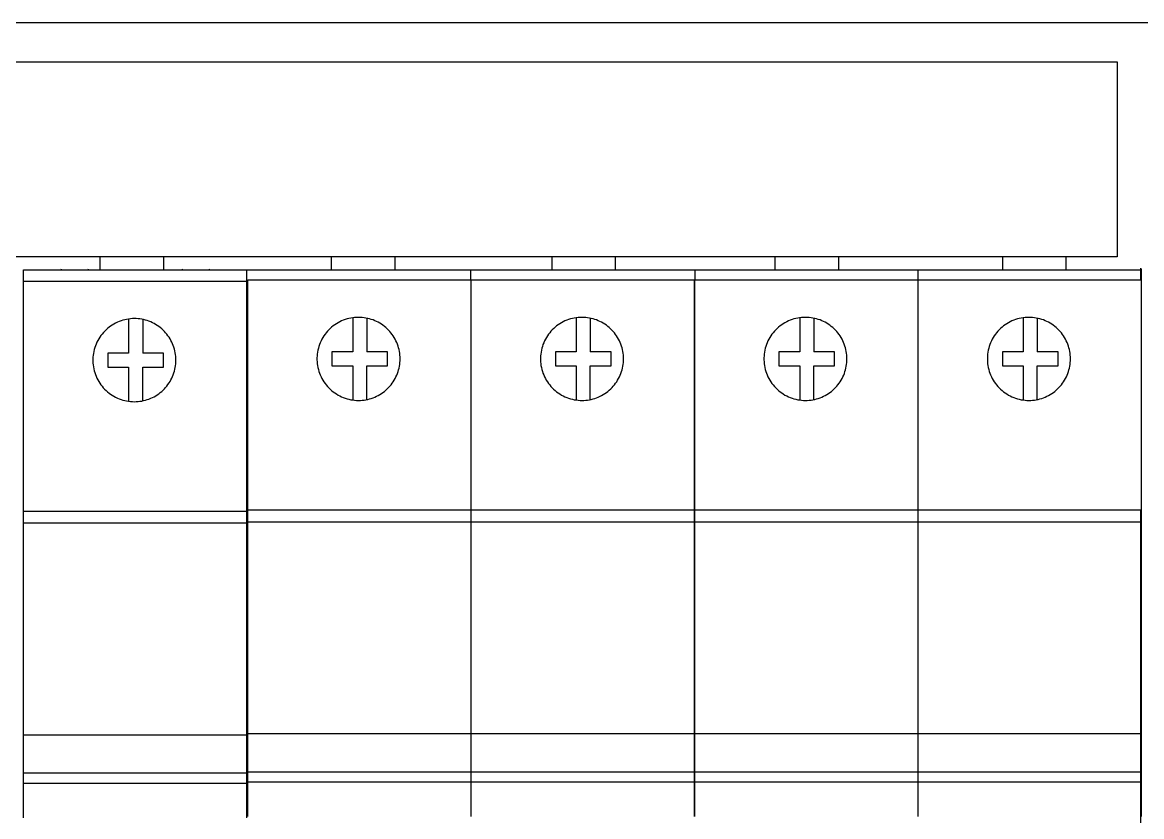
# Model space of a CAD drawing. Header units: millimetres. Extents: x 3609 to 5941, y 2453 to 3731.
# Drawn here: x 4287.5 to 4371.5, y 2604.4 to 2664 of the extents above; entities that cross this region are included whole.
import ezdxf

# ---------------------------------------------------------------- set-up
doc = ezdxf.new("R2010")
doc.units = ezdxf.units.MM

msp = doc.modelspace()

# ---------------------------------------------------------------- linework, layer by layer
for p, q in [((4171.024, 2663.971), (4431.524, 2663.971)), ((4293.361, 2646.374), (4293.361, 2645.4)), ((4298.126, 2646.362), (4298.126, 2645.4)), ((4310.715, 2646.347), (4310.715, 2645.373)), ((4315.481, 2646.336), (4315.481, 2645.373)), ((4327.251, 2646.35), (4327.251, 2645.376)), ((4332.017, 2646.339), (4332.017, 2645.376)), ((4344.001, 2646.374), (4344.001, 2645.4)), ((4348.767, 2646.363), (4348.767, 2645.4)), ((4361.061, 2646.374), (4361.061, 2645.4)), ((4365.826, 2646.363), (4365.826, 2645.4)), ((4287.63, 2644.57), (4287.63, 2645.4)), ((4287.63, 2645.4), (4304.389, 2645.4)), ((4290.452, 2645.456), (4290.422, 2645.4)), ((4292.462, 2645.4), (4292.477, 2645.444)), ((4292.477, 2645.444), (4292.494, 2645.487)), ((4299.525, 2645.487), (4299.542, 2645.444)), ((4299.542, 2645.444), (4299.557, 2645.4)), ((4301.597, 2645.4), (4301.567, 2645.456)), ((4304.38, 2645.403), (4371.472, 2645.403)), ((4304.389, 2644.57), (4304.389, 2645.4)), ((4321.195, 2644.685), (4321.195, 2645.405)), ((4338.01, 2644.63), (4338.01, 2645.404)), ((4354.754, 2644.656), (4354.754, 2645.404)), ((4371.453, 2644.697), (4371.453, 2645.527)), ((4371.501, 2644.665), (4371.501, 2645.495)), ((4287.63, 2627.299), (4287.63, 2644.57)), ((4287.63, 2644.57), (4304.389, 2644.57)), ((4304.389, 2627.299), (4304.389, 2644.57)), ((4304.445, 2627.394), (4304.445, 2644.665)), ((4304.445, 2644.665), (4321.205, 2644.665)), ((4321.205, 2627.394), (4321.205, 2644.665)), ((4321.211, 2627.394), (4321.211, 2644.665)), ((4321.211, 2644.665), (4337.97, 2644.665)), ((4337.97, 2627.394), (4337.97, 2644.665)), ((4337.976, 2627.394), (4337.976, 2644.665)), ((4337.976, 2644.665), (4354.736, 2644.665)), ((4354.736, 2627.394), (4354.736, 2644.665)), ((4354.741, 2627.394), (4354.741, 2644.665)), ((4354.741, 2644.665), (4371.501, 2644.665)), ((4371.501, 2627.394), (4371.501, 2644.665)), ((4295.219, 2641.664), (4295.078, 2641.627)), ((4295.361, 2641.695), (4295.219, 2641.664)), ((4295.504, 2641.719), (4295.361, 2641.695)), ((4295.648, 2641.736), (4295.504, 2641.719)), ((4295.51, 2641.719), (4295.51, 2639.17)), ((4295.794, 2641.746), (4295.648, 2641.736)), ((4295.941, 2641.749), (4295.794, 2641.746)), ((4296.081, 2641.746), (4295.941, 2641.749)), ((4296.221, 2641.737), (4296.081, 2641.746)), ((4296.359, 2641.721), (4296.221, 2641.737)), ((4296.496, 2641.699), (4296.359, 2641.721)), ((4296.632, 2641.671), (4296.496, 2641.699)), ((4296.563, 2641.686), (4296.563, 2639.17)), ((4296.768, 2641.637), (4296.632, 2641.671)), ((4296.902, 2641.597), (4296.768, 2641.637)), ((4311.754, 2641.679), (4311.616, 2641.628)), ((4311.893, 2641.722), (4311.754, 2641.679)), ((4312.034, 2641.76), (4311.893, 2641.722)), ((4312.177, 2641.79), (4312.034, 2641.76)), ((4312.32, 2641.814), (4312.177, 2641.79)), ((4312.464, 2641.831), (4312.32, 2641.814)), ((4312.326, 2641.814), (4312.326, 2639.265)), ((4312.61, 2641.841), (4312.464, 2641.831)), ((4312.756, 2641.844), (4312.61, 2641.841)), ((4312.897, 2641.841), (4312.756, 2641.844)), ((4313.036, 2641.832), (4312.897, 2641.841)), ((4313.175, 2641.816), (4313.036, 2641.832)), ((4313.312, 2641.794), (4313.175, 2641.816)), ((4313.448, 2641.767), (4313.312, 2641.794)), ((4313.379, 2641.781), (4313.379, 2639.265)), ((4313.584, 2641.732), (4313.448, 2641.767)), ((4313.718, 2641.692), (4313.584, 2641.732)), ((4313.85, 2641.646), (4313.718, 2641.692)), ((4313.98, 2641.594), (4313.85, 2641.646)), ((4328.519, 2641.679), (4328.382, 2641.628)), ((4328.659, 2641.722), (4328.519, 2641.679)), ((4328.8, 2641.76), (4328.659, 2641.722)), ((4328.942, 2641.79), (4328.8, 2641.76)), ((4329.085, 2641.814), (4328.942, 2641.79)), ((4329.229, 2641.831), (4329.085, 2641.814)), ((4329.091, 2641.814), (4329.091, 2639.265)), ((4329.375, 2641.841), (4329.229, 2641.831)), ((4329.522, 2641.844), (4329.375, 2641.841)), ((4329.662, 2641.841), (4329.522, 2641.844)), ((4329.802, 2641.832), (4329.662, 2641.841)), ((4329.94, 2641.816), (4329.802, 2641.832)), ((4330.077, 2641.794), (4329.94, 2641.816)), ((4330.213, 2641.767), (4330.077, 2641.794)), ((4330.144, 2641.781), (4330.144, 2639.265)), ((4330.349, 2641.732), (4330.213, 2641.767)), ((4330.483, 2641.692), (4330.349, 2641.732)), ((4330.615, 2641.646), (4330.483, 2641.692)), ((4330.745, 2641.594), (4330.615, 2641.646)), ((4345.284, 2641.679), (4345.147, 2641.628)), ((4345.424, 2641.722), (4345.284, 2641.679)), ((4345.565, 2641.76), (4345.424, 2641.722)), ((4345.707, 2641.79), (4345.565, 2641.76)), ((4345.85, 2641.814), (4345.707, 2641.79)), ((4345.995, 2641.831), (4345.85, 2641.814)), ((4345.856, 2641.814), (4345.856, 2639.265)), ((4346.14, 2641.841), (4345.995, 2641.831)), ((4346.287, 2641.844), (4346.14, 2641.841)), ((4346.428, 2641.841), (4346.287, 2641.844)), ((4346.567, 2641.832), (4346.428, 2641.841)), ((4346.705, 2641.816), (4346.567, 2641.832)), ((4346.842, 2641.794), (4346.705, 2641.816)), ((4346.979, 2641.767), (4346.842, 2641.794)), ((4346.91, 2641.781), (4346.91, 2639.265)), ((4347.114, 2641.732), (4346.979, 2641.767)), ((4347.248, 2641.692), (4347.114, 2641.732)), ((4347.38, 2641.646), (4347.248, 2641.692)), ((4347.51, 2641.594), (4347.38, 2641.646)), ((4362.05, 2641.679), (4361.912, 2641.628)), ((4362.189, 2641.722), (4362.05, 2641.679)), ((4362.33, 2641.76), (4362.189, 2641.722)), ((4362.472, 2641.79), (4362.33, 2641.76)), ((4362.616, 2641.814), (4362.472, 2641.79)), ((4362.76, 2641.831), (4362.616, 2641.814)), ((4362.621, 2641.814), (4362.621, 2639.265)), ((4362.905, 2641.841), (4362.76, 2641.831)), ((4363.052, 2641.844), (4362.905, 2641.841)), ((4363.193, 2641.841), (4363.052, 2641.844)), ((4363.332, 2641.832), (4363.193, 2641.841)), ((4363.47, 2641.816), (4363.332, 2641.832)), ((4363.608, 2641.794), (4363.47, 2641.816)), ((4363.744, 2641.767), (4363.608, 2641.794)), ((4363.675, 2641.781), (4363.675, 2639.265)), ((4363.879, 2641.732), (4363.744, 2641.767)), ((4364.013, 2641.692), (4363.879, 2641.732)), ((4364.146, 2641.646), (4364.013, 2641.692)), ((4364.275, 2641.594), (4364.146, 2641.646)), ((4293.713, 2640.812), (4293.613, 2640.705)), ((4293.817, 2640.914), (4293.713, 2640.812)), ((4293.926, 2641.011), (4293.817, 2640.914)), ((4294.039, 2641.102), (4293.926, 2641.011)), ((4294.157, 2641.189), (4294.039, 2641.102)), ((4294.279, 2641.269), (4294.157, 2641.189)), ((4294.404, 2641.344), (4294.279, 2641.269)), ((4294.533, 2641.414), (4294.404, 2641.344)), ((4294.666, 2641.477), (4294.533, 2641.414)), ((4294.801, 2641.533), (4294.666, 2641.477)), ((4294.938, 2641.584), (4294.801, 2641.533)), ((4295.078, 2641.627), (4294.938, 2641.584)), ((4297.034, 2641.551), (4296.902, 2641.597)), ((4297.164, 2641.499), (4297.034, 2641.551)), ((4297.291, 2641.442), (4297.164, 2641.499)), ((4297.416, 2641.378), (4297.291, 2641.442)), ((4297.537, 2641.309), (4297.416, 2641.378)), ((4297.656, 2641.235), (4297.537, 2641.309)), ((4297.77, 2641.156), (4297.656, 2641.235)), ((4297.882, 2641.071), (4297.77, 2641.156)), ((4297.989, 2640.982), (4297.882, 2641.071)), ((4298.092, 2640.888), (4297.989, 2640.982)), ((4298.191, 2640.789), (4298.092, 2640.888)), ((4310.429, 2640.8), (4310.334, 2640.689)), ((4310.528, 2640.907), (4310.429, 2640.8)), ((4310.633, 2641.009), (4310.528, 2640.907)), ((4310.742, 2641.106), (4310.633, 2641.009)), ((4310.855, 2641.197), (4310.742, 2641.106)), ((4310.973, 2641.284), (4310.855, 2641.197)), ((4311.095, 2641.364), (4310.973, 2641.284)), ((4311.22, 2641.439), (4311.095, 2641.364)), ((4311.349, 2641.509), (4311.22, 2641.439)), ((4311.481, 2641.572), (4311.349, 2641.509)), ((4311.616, 2641.628), (4311.481, 2641.572)), ((4314.107, 2641.537), (4313.98, 2641.594)), ((4314.231, 2641.473), (4314.107, 2641.537)), ((4314.353, 2641.404), (4314.231, 2641.473)), ((4314.471, 2641.33), (4314.353, 2641.404)), ((4314.586, 2641.251), (4314.471, 2641.33)), ((4314.697, 2641.166), (4314.586, 2641.251)), ((4314.805, 2641.077), (4314.697, 2641.166)), ((4314.908, 2640.983), (4314.805, 2641.077)), ((4315.007, 2640.884), (4314.908, 2640.983)), ((4315.102, 2640.781), (4315.007, 2640.884)), ((4327.194, 2640.8), (4327.099, 2640.689)), ((4327.294, 2640.907), (4327.194, 2640.8)), ((4327.398, 2641.009), (4327.294, 2640.907)), ((4327.507, 2641.106), (4327.398, 2641.009)), ((4327.62, 2641.197), (4327.507, 2641.106)), ((4327.738, 2641.284), (4327.62, 2641.197)), ((4327.86, 2641.364), (4327.738, 2641.284)), ((4327.985, 2641.439), (4327.86, 2641.364)), ((4328.114, 2641.509), (4327.985, 2641.439)), ((4328.246, 2641.572), (4328.114, 2641.509)), ((4328.382, 2641.628), (4328.246, 2641.572)), ((4330.872, 2641.537), (4330.745, 2641.594)), ((4330.997, 2641.473), (4330.872, 2641.537)), ((4331.118, 2641.404), (4330.997, 2641.473)), ((4331.237, 2641.33), (4331.118, 2641.404)), ((4331.351, 2641.251), (4331.237, 2641.33)), ((4331.463, 2641.166), (4331.351, 2641.251)), ((4331.57, 2641.077), (4331.463, 2641.166)), ((4331.673, 2640.983), (4331.57, 2641.077)), ((4331.772, 2640.884), (4331.673, 2640.983)), ((4331.867, 2640.781), (4331.772, 2640.884)), ((4343.959, 2640.8), (4343.865, 2640.689)), ((4344.059, 2640.907), (4343.959, 2640.8)), ((4344.163, 2641.009), (4344.059, 2640.907)), ((4344.272, 2641.106), (4344.163, 2641.009)), ((4344.386, 2641.197), (4344.272, 2641.106)), ((4344.503, 2641.284), (4344.386, 2641.197)), ((4344.625, 2641.364), (4344.503, 2641.284)), ((4344.751, 2641.439), (4344.625, 2641.364)), ((4344.88, 2641.509), (4344.751, 2641.439)), ((4345.012, 2641.572), (4344.88, 2641.509)), ((4345.147, 2641.628), (4345.012, 2641.572)), ((4347.638, 2641.537), (4347.51, 2641.594)), ((4347.762, 2641.473), (4347.638, 2641.537)), ((4347.884, 2641.404), (4347.762, 2641.473)), ((4348.002, 2641.33), (4347.884, 2641.404)), ((4348.117, 2641.251), (4348.002, 2641.33)), ((4348.228, 2641.166), (4348.117, 2641.251)), ((4348.335, 2641.077), (4348.228, 2641.166)), ((4348.439, 2640.983), (4348.335, 2641.077)), ((4348.538, 2640.884), (4348.439, 2640.983)), ((4348.632, 2640.781), (4348.538, 2640.884)), ((4360.725, 2640.8), (4360.63, 2640.689)), ((4360.824, 2640.907), (4360.725, 2640.8)), ((4360.929, 2641.009), (4360.824, 2640.907)), ((4361.038, 2641.106), (4360.929, 2641.009)), ((4361.151, 2641.197), (4361.038, 2641.106)), ((4361.269, 2641.284), (4361.151, 2641.197)), ((4361.39, 2641.364), (4361.269, 2641.284)), ((4361.516, 2641.439), (4361.39, 2641.364)), ((4361.645, 2641.509), (4361.516, 2641.439)), ((4361.777, 2641.572), (4361.645, 2641.509)), ((4361.912, 2641.628), (4361.777, 2641.572)), ((4364.403, 2641.537), (4364.275, 2641.594)), ((4364.527, 2641.473), (4364.403, 2641.537)), ((4364.649, 2641.404), (4364.527, 2641.473)), ((4364.767, 2641.33), (4364.649, 2641.404)), ((4364.882, 2641.251), (4364.767, 2641.33)), ((4364.993, 2641.166), (4364.882, 2641.251)), ((4365.101, 2641.077), (4364.993, 2641.166)), ((4365.204, 2640.983), (4365.101, 2641.077)), ((4365.303, 2640.884), (4365.204, 2640.983)), ((4365.397, 2640.781), (4365.303, 2640.884)), ((4293.129, 2639.978), (4293.069, 2639.845)), ((4293.195, 2640.108), (4293.129, 2639.978)), ((4293.267, 2640.234), (4293.195, 2640.108)), ((4293.345, 2640.358), (4293.267, 2640.234)), ((4293.429, 2640.478), (4293.345, 2640.358)), ((4293.518, 2640.594), (4293.429, 2640.478)), ((4293.613, 2640.705), (4293.518, 2640.594)), ((4298.286, 2640.686), (4298.191, 2640.789)), ((4298.376, 2640.579), (4298.286, 2640.686)), ((4298.46, 2640.467), (4298.376, 2640.579)), ((4298.54, 2640.352), (4298.46, 2640.467)), ((4298.615, 2640.234), (4298.54, 2640.352)), ((4298.684, 2640.113), (4298.615, 2640.234)), ((4298.748, 2639.988), (4298.684, 2640.113)), ((4298.806, 2639.86), (4298.748, 2639.988)), ((4309.945, 2640.073), (4309.885, 2639.94)), ((4310.011, 2640.203), (4309.945, 2640.073)), ((4310.083, 2640.329), (4310.011, 2640.203)), ((4310.161, 2640.453), (4310.083, 2640.329)), ((4310.245, 2640.573), (4310.161, 2640.453)), ((4310.334, 2640.689), (4310.245, 2640.573)), ((4315.191, 2640.674), (4315.102, 2640.781)), ((4315.276, 2640.562), (4315.191, 2640.674)), ((4315.356, 2640.447), (4315.276, 2640.562)), ((4315.43, 2640.329), (4315.356, 2640.447)), ((4315.5, 2640.208), (4315.43, 2640.329)), ((4315.563, 2640.083), (4315.5, 2640.208)), ((4315.621, 2639.955), (4315.563, 2640.083)), ((4315.674, 2639.825), (4315.621, 2639.955)), ((4326.71, 2640.073), (4326.65, 2639.94)), ((4326.776, 2640.203), (4326.71, 2640.073)), ((4326.848, 2640.329), (4326.776, 2640.203)), ((4326.926, 2640.453), (4326.848, 2640.329)), ((4327.01, 2640.573), (4326.926, 2640.453)), ((4327.099, 2640.689), (4327.01, 2640.573)), ((4331.957, 2640.674), (4331.867, 2640.781)), ((4332.041, 2640.562), (4331.957, 2640.674)), ((4332.121, 2640.447), (4332.041, 2640.562)), ((4332.196, 2640.329), (4332.121, 2640.447)), ((4332.265, 2640.208), (4332.196, 2640.329)), ((4332.329, 2640.083), (4332.265, 2640.208)), ((4332.387, 2639.955), (4332.329, 2640.083)), ((4332.439, 2639.825), (4332.387, 2639.955)), ((4343.475, 2640.073), (4343.416, 2639.94)), ((4343.541, 2640.203), (4343.475, 2640.073)), ((4343.613, 2640.329), (4343.541, 2640.203)), ((4343.691, 2640.453), (4343.613, 2640.329)), ((4343.775, 2640.573), (4343.691, 2640.453)), ((4343.865, 2640.689), (4343.775, 2640.573)), ((4348.722, 2640.674), (4348.632, 2640.781)), ((4348.807, 2640.562), (4348.722, 2640.674)), ((4348.886, 2640.447), (4348.807, 2640.562)), ((4348.961, 2640.329), (4348.886, 2640.447)), ((4349.03, 2640.208), (4348.961, 2640.329)), ((4349.094, 2640.083), (4349.03, 2640.208)), ((4349.152, 2639.955), (4349.094, 2640.083)), ((4349.204, 2639.825), (4349.152, 2639.955)), ((4360.241, 2640.073), (4360.181, 2639.94)), ((4360.307, 2640.203), (4360.241, 2640.073)), ((4360.379, 2640.329), (4360.307, 2640.203)), ((4360.457, 2640.453), (4360.379, 2640.329)), ((4360.541, 2640.573), (4360.457, 2640.453)), ((4360.63, 2640.689), (4360.541, 2640.573)), ((4365.487, 2640.674), (4365.397, 2640.781)), ((4365.572, 2640.562), (4365.487, 2640.674)), ((4365.652, 2640.447), (4365.572, 2640.562)), ((4365.726, 2640.329), (4365.652, 2640.447)), ((4365.795, 2640.208), (4365.726, 2640.329)), ((4365.859, 2640.083), (4365.795, 2640.208)), ((4365.917, 2639.955), (4365.859, 2640.083)), ((4365.969, 2639.825), (4365.917, 2639.955)), ((4292.867, 2639.144), (4292.846, 2638.999)), ((4292.894, 2639.288), (4292.867, 2639.144)), ((4292.928, 2639.431), (4292.894, 2639.288)), ((4292.969, 2639.571), (4292.928, 2639.431)), ((4293.016, 2639.709), (4292.969, 2639.571)), ((4293.069, 2639.845), (4293.016, 2639.709)), ((4293.947, 2639.17), (4293.947, 2638.117)), ((4295.51, 2639.17), (4293.947, 2639.17)), ((4298.126, 2639.17), (4296.563, 2639.17)), ((4298.126, 2638.117), (4298.126, 2639.17)), ((4298.858, 2639.73), (4298.806, 2639.86)), ((4298.904, 2639.598), (4298.858, 2639.73)), ((4298.944, 2639.464), (4298.904, 2639.598)), ((4298.979, 2639.328), (4298.944, 2639.464)), ((4299.007, 2639.192), (4298.979, 2639.328)), ((4299.029, 2639.054), (4299.007, 2639.192)), ((4309.682, 2639.239), (4309.662, 2639.094)), ((4309.71, 2639.383), (4309.682, 2639.239)), ((4309.744, 2639.526), (4309.71, 2639.383)), ((4309.784, 2639.666), (4309.744, 2639.526)), ((4309.832, 2639.804), (4309.784, 2639.666)), ((4309.885, 2639.94), (4309.832, 2639.804)), ((4310.762, 2639.265), (4310.762, 2638.212)), ((4312.326, 2639.265), (4310.762, 2639.265)), ((4314.942, 2639.265), (4313.379, 2639.265)), ((4314.942, 2638.212), (4314.942, 2639.265)), ((4315.72, 2639.693), (4315.674, 2639.825)), ((4315.76, 2639.559), (4315.72, 2639.693)), ((4315.794, 2639.423), (4315.76, 2639.559)), ((4315.823, 2639.287), (4315.794, 2639.423)), ((4315.845, 2639.149), (4315.823, 2639.287)), ((4315.86, 2639.011), (4315.845, 2639.149)), ((4326.448, 2639.239), (4326.427, 2639.094)), ((4326.475, 2639.383), (4326.448, 2639.239)), ((4326.509, 2639.526), (4326.475, 2639.383)), ((4326.55, 2639.666), (4326.509, 2639.526)), ((4326.597, 2639.804), (4326.55, 2639.666)), ((4326.65, 2639.94), (4326.597, 2639.804)), ((4327.528, 2639.265), (4327.528, 2638.212)), ((4329.091, 2639.265), (4327.528, 2639.265)), ((4331.707, 2639.265), (4330.144, 2639.265)), ((4331.707, 2638.212), (4331.707, 2639.265)), ((4332.485, 2639.693), (4332.439, 2639.825)), ((4332.525, 2639.559), (4332.485, 2639.693)), ((4332.56, 2639.423), (4332.525, 2639.559)), ((4332.588, 2639.287), (4332.56, 2639.423)), ((4332.61, 2639.149), (4332.588, 2639.287)), ((4332.625, 2639.011), (4332.61, 2639.149)), ((4343.213, 2639.239), (4343.192, 2639.094)), ((4343.24, 2639.383), (4343.213, 2639.239)), ((4343.274, 2639.526), (4343.24, 2639.383)), ((4343.315, 2639.666), (4343.274, 2639.526)), ((4343.362, 2639.804), (4343.315, 2639.666)), ((4343.416, 2639.94), (4343.362, 2639.804)), ((4344.293, 2639.265), (4344.293, 2638.212)), ((4345.856, 2639.265), (4344.293, 2639.265)), ((4348.473, 2639.265), (4346.91, 2639.265)), ((4348.473, 2638.212), (4348.473, 2639.265)), ((4349.25, 2639.693), (4349.204, 2639.825)), ((4349.291, 2639.559), (4349.25, 2639.693)), ((4349.325, 2639.423), (4349.291, 2639.559)), ((4349.353, 2639.287), (4349.325, 2639.423)), ((4349.375, 2639.149), (4349.353, 2639.287)), ((4349.391, 2639.011), (4349.375, 2639.149)), ((4359.978, 2639.239), (4359.957, 2639.094)), ((4360.006, 2639.383), (4359.978, 2639.239)), ((4360.04, 2639.526), (4360.006, 2639.383)), ((4360.08, 2639.666), (4360.04, 2639.526)), ((4360.127, 2639.804), (4360.08, 2639.666)), ((4360.181, 2639.94), (4360.127, 2639.804)), ((4361.058, 2639.265), (4361.058, 2638.212)), ((4362.621, 2639.265), (4361.058, 2639.265)), ((4365.238, 2639.265), (4363.675, 2639.265)), ((4365.238, 2638.212), (4365.238, 2639.265)), ((4366.016, 2639.693), (4365.969, 2639.825)), ((4366.056, 2639.559), (4366.016, 2639.693)), ((4366.09, 2639.423), (4366.056, 2639.559)), ((4366.118, 2639.287), (4366.09, 2639.423)), ((4366.14, 2639.149), (4366.118, 2639.287)), ((4366.156, 2639.011), (4366.14, 2639.149)), ((4292.832, 2638.854), (4292.825, 2638.708)), ((4292.825, 2638.708), (4292.825, 2638.563)), ((4292.825, 2638.563), (4292.832, 2638.417)), ((4292.846, 2638.999), (4292.832, 2638.854)), ((4292.832, 2638.417), (4292.846, 2638.272)), ((4299.045, 2638.916), (4299.029, 2639.054)), ((4299.029, 2638.219), (4299.045, 2638.357)), ((4299.054, 2638.777), (4299.045, 2638.916)), ((4299.045, 2638.357), (4299.054, 2638.496)), ((4299.057, 2638.636), (4299.054, 2638.777)), ((4299.054, 2638.496), (4299.057, 2638.636)), ((4309.648, 2638.949), (4309.641, 2638.803)), ((4309.641, 2638.803), (4309.641, 2638.658)), ((4309.641, 2638.658), (4309.648, 2638.512)), ((4309.662, 2639.094), (4309.648, 2638.949)), ((4309.648, 2638.512), (4309.661, 2638.367)), ((4309.661, 2638.367), (4309.682, 2638.222)), ((4315.823, 2638.176), (4315.845, 2638.314)), ((4315.845, 2638.314), (4315.861, 2638.452)), ((4315.87, 2638.872), (4315.86, 2639.011)), ((4315.861, 2638.452), (4315.87, 2638.591)), ((4315.873, 2638.731), (4315.87, 2638.872)), ((4315.87, 2638.591), (4315.873, 2638.731)), ((4326.413, 2638.949), (4326.406, 2638.803)), ((4326.406, 2638.803), (4326.406, 2638.658)), ((4326.406, 2638.658), (4326.413, 2638.512)), ((4326.427, 2639.094), (4326.413, 2638.949)), ((4326.413, 2638.512), (4326.427, 2638.367)), ((4326.427, 2638.367), (4326.447, 2638.222)), ((4332.589, 2638.176), (4332.61, 2638.314)), ((4332.61, 2638.314), (4332.626, 2638.452)), ((4332.635, 2638.872), (4332.625, 2639.011)), ((4332.626, 2638.452), (4332.635, 2638.591)), ((4332.638, 2638.731), (4332.635, 2638.872)), ((4332.635, 2638.591), (4332.638, 2638.731)), ((4343.178, 2638.949), (4343.171, 2638.803)), ((4343.171, 2638.803), (4343.171, 2638.658)), ((4343.171, 2638.658), (4343.178, 2638.512)), ((4343.192, 2639.094), (4343.178, 2638.949)), ((4343.178, 2638.512), (4343.192, 2638.367)), ((4343.192, 2638.367), (4343.213, 2638.222)), ((4349.354, 2638.176), (4349.376, 2638.314)), ((4349.376, 2638.314), (4349.391, 2638.452)), ((4349.4, 2638.872), (4349.391, 2639.011)), ((4349.391, 2638.452), (4349.4, 2638.591)), ((4349.403, 2638.731), (4349.4, 2638.872)), ((4349.4, 2638.591), (4349.403, 2638.731)), ((4359.944, 2638.949), (4359.937, 2638.803)), ((4359.937, 2638.803), (4359.937, 2638.658)), ((4359.937, 2638.658), (4359.943, 2638.512)), ((4359.943, 2638.512), (4359.957, 2638.367)), ((4359.957, 2639.094), (4359.944, 2638.949)), ((4359.957, 2638.367), (4359.978, 2638.222)), ((4366.119, 2638.176), (4366.141, 2638.314)), ((4366.141, 2638.314), (4366.156, 2638.452)), ((4366.166, 2638.872), (4366.156, 2639.011)), ((4366.156, 2638.452), (4366.166, 2638.591)), ((4366.169, 2638.731), (4366.166, 2638.872)), ((4366.166, 2638.591), (4366.169, 2638.731)), ((4292.846, 2638.272), (4292.866, 2638.127)), ((4292.866, 2638.127), (4292.894, 2637.983)), ((4292.894, 2637.983), (4292.928, 2637.84)), ((4292.928, 2637.84), (4292.968, 2637.699)), ((4292.968, 2637.699), (4293.015, 2637.561)), ((4293.015, 2637.561), (4293.068, 2637.426)), ((4293.947, 2638.117), (4295.51, 2638.117)), ((4295.51, 2638.117), (4295.51, 2635.549)), ((4296.563, 2638.117), (4298.126, 2638.117)), ((4296.563, 2635.582), (4296.563, 2638.117)), ((4298.807, 2637.412), (4298.859, 2637.543)), ((4298.859, 2637.543), (4298.906, 2637.675)), ((4298.906, 2637.675), (4298.946, 2637.809)), ((4298.946, 2637.809), (4298.98, 2637.945)), ((4298.98, 2637.945), (4299.008, 2638.081)), ((4299.008, 2638.081), (4299.029, 2638.219)), ((4309.682, 2638.222), (4309.709, 2638.078)), ((4309.709, 2638.078), (4309.743, 2637.935)), ((4309.743, 2637.935), (4309.784, 2637.794)), ((4309.784, 2637.794), (4309.831, 2637.656)), ((4309.831, 2637.656), (4309.884, 2637.521)), ((4309.884, 2637.521), (4309.944, 2637.388)), ((4310.762, 2638.212), (4312.326, 2638.212)), ((4312.326, 2638.212), (4312.326, 2635.644)), ((4313.379, 2638.212), (4314.942, 2638.212)), ((4313.379, 2635.677), (4313.379, 2638.212)), ((4315.565, 2637.38), (4315.623, 2637.507)), ((4315.623, 2637.507), (4315.675, 2637.638)), ((4315.675, 2637.638), (4315.721, 2637.77)), ((4315.721, 2637.77), (4315.761, 2637.904)), ((4315.761, 2637.904), (4315.795, 2638.04)), ((4315.795, 2638.04), (4315.823, 2638.176)), ((4326.447, 2638.222), (4326.475, 2638.078)), ((4326.475, 2638.078), (4326.509, 2637.935)), ((4326.509, 2637.935), (4326.549, 2637.794)), ((4326.549, 2637.794), (4326.596, 2637.656)), ((4326.596, 2637.656), (4326.649, 2637.521)), ((4326.649, 2637.521), (4326.709, 2637.388)), ((4327.528, 2638.212), (4329.091, 2638.212)), ((4329.091, 2638.212), (4329.091, 2635.644)), ((4330.144, 2638.212), (4331.707, 2638.212)), ((4330.144, 2635.677), (4330.144, 2638.212)), ((4332.331, 2637.38), (4332.388, 2637.507)), ((4332.388, 2637.507), (4332.44, 2637.638)), ((4332.44, 2637.638), (4332.487, 2637.77)), ((4332.487, 2637.77), (4332.527, 2637.904)), ((4332.527, 2637.904), (4332.561, 2638.04)), ((4332.561, 2638.04), (4332.589, 2638.176)), ((4343.213, 2638.222), (4343.24, 2638.078)), ((4343.24, 2638.078), (4343.274, 2637.935)), ((4343.274, 2637.935), (4343.314, 2637.794)), ((4343.314, 2637.794), (4343.361, 2637.656)), ((4343.361, 2637.656), (4343.415, 2637.521)), ((4343.415, 2637.521), (4343.474, 2637.388)), ((4344.293, 2638.212), (4345.856, 2638.212)), ((4345.856, 2638.212), (4345.856, 2635.644)), ((4346.91, 2638.212), (4348.473, 2638.212)), ((4346.91, 2635.677), (4346.91, 2638.212)), ((4349.096, 2637.38), (4349.154, 2637.507)), ((4349.154, 2637.507), (4349.206, 2637.638)), ((4349.206, 2637.638), (4349.252, 2637.77)), ((4349.252, 2637.77), (4349.292, 2637.904)), ((4349.292, 2637.904), (4349.326, 2638.04)), ((4349.326, 2638.04), (4349.354, 2638.176)), ((4359.978, 2638.222), (4360.005, 2638.078)), ((4360.005, 2638.078), (4360.039, 2637.935)), ((4360.039, 2637.935), (4360.08, 2637.794)), ((4360.08, 2637.794), (4360.127, 2637.656)), ((4360.127, 2637.656), (4360.18, 2637.521)), ((4360.18, 2637.521), (4360.24, 2637.388)), ((4361.058, 2638.212), (4362.621, 2638.212)), ((4362.621, 2638.212), (4362.621, 2635.644)), ((4363.675, 2638.212), (4365.238, 2638.212)), ((4363.675, 2635.677), (4363.675, 2638.212)), ((4365.861, 2637.38), (4365.919, 2637.507)), ((4365.919, 2637.507), (4365.971, 2637.638)), ((4365.971, 2637.638), (4366.017, 2637.77)), ((4366.017, 2637.77), (4366.057, 2637.904)), ((4366.057, 2637.904), (4366.091, 2638.04)), ((4366.091, 2638.04), (4366.119, 2638.176)), ((4293.068, 2637.426), (4293.128, 2637.293)), ((4293.128, 2637.293), (4293.194, 2637.163)), ((4293.194, 2637.163), (4293.266, 2637.036)), ((4293.266, 2637.036), (4293.344, 2636.912)), ((4293.344, 2636.912), (4293.428, 2636.792)), ((4293.428, 2636.792), (4293.517, 2636.676)), ((4293.517, 2636.676), (4293.612, 2636.564)), ((4298.288, 2636.586), (4298.378, 2636.693)), ((4298.378, 2636.693), (4298.463, 2636.805)), ((4298.463, 2636.805), (4298.543, 2636.92)), ((4298.543, 2636.92), (4298.617, 2637.038)), ((4298.617, 2637.038), (4298.686, 2637.16)), ((4298.686, 2637.16), (4298.75, 2637.285)), ((4298.75, 2637.285), (4298.807, 2637.412)), ((4309.944, 2637.388), (4310.01, 2637.258)), ((4310.01, 2637.258), (4310.082, 2637.131)), ((4310.082, 2637.131), (4310.16, 2637.007)), ((4310.16, 2637.007), (4310.244, 2636.887)), ((4310.244, 2636.887), (4310.333, 2636.771)), ((4310.333, 2636.771), (4310.428, 2636.659)), ((4310.428, 2636.659), (4310.527, 2636.552)), ((4315.01, 2636.577), (4315.104, 2636.681)), ((4315.104, 2636.681), (4315.194, 2636.788)), ((4315.194, 2636.788), (4315.279, 2636.9)), ((4315.279, 2636.9), (4315.358, 2637.015)), ((4315.358, 2637.015), (4315.433, 2637.133)), ((4315.433, 2637.133), (4315.502, 2637.255)), ((4315.502, 2637.255), (4315.565, 2637.38)), ((4326.709, 2637.388), (4326.775, 2637.258)), ((4326.775, 2637.258), (4326.847, 2637.131)), ((4326.847, 2637.131), (4326.925, 2637.007)), ((4326.925, 2637.007), (4327.009, 2636.887)), ((4327.009, 2636.887), (4327.098, 2636.771)), ((4327.098, 2636.771), (4327.193, 2636.659)), ((4327.193, 2636.659), (4327.293, 2636.552)), ((4331.775, 2636.577), (4331.869, 2636.681)), ((4331.869, 2636.681), (4331.959, 2636.788)), ((4331.959, 2636.788), (4332.044, 2636.9)), ((4332.044, 2636.9), (4332.124, 2637.015)), ((4332.124, 2637.015), (4332.198, 2637.133)), ((4332.198, 2637.133), (4332.267, 2637.255)), ((4332.267, 2637.255), (4332.331, 2637.38)), ((4343.474, 2637.388), (4343.54, 2637.258)), ((4343.54, 2637.258), (4343.612, 2637.131)), ((4343.612, 2637.131), (4343.69, 2637.007)), ((4343.69, 2637.007), (4343.774, 2636.887)), ((4343.774, 2636.887), (4343.864, 2636.771)), ((4343.864, 2636.771), (4343.958, 2636.659)), ((4343.958, 2636.659), (4344.058, 2636.552)), ((4348.54, 2636.577), (4348.635, 2636.681)), ((4348.635, 2636.681), (4348.724, 2636.788)), ((4348.724, 2636.788), (4348.809, 2636.9)), ((4348.809, 2636.9), (4348.889, 2637.015)), ((4348.889, 2637.015), (4348.963, 2637.133)), ((4348.963, 2637.133), (4349.032, 2637.255)), ((4349.032, 2637.255), (4349.096, 2637.38)), ((4360.24, 2637.388), (4360.306, 2637.258)), ((4360.306, 2637.258), (4360.378, 2637.131)), ((4360.378, 2637.131), (4360.456, 2637.007)), ((4360.456, 2637.007), (4360.54, 2636.887)), ((4360.54, 2636.887), (4360.629, 2636.771)), ((4360.629, 2636.771), (4360.724, 2636.659)), ((4360.724, 2636.659), (4360.823, 2636.552)), ((4365.305, 2636.577), (4365.4, 2636.681)), ((4365.4, 2636.681), (4365.49, 2636.788)), ((4365.49, 2636.788), (4365.574, 2636.9)), ((4365.574, 2636.9), (4365.654, 2637.015)), ((4365.654, 2637.015), (4365.729, 2637.133)), ((4365.729, 2637.133), (4365.798, 2637.255)), ((4365.798, 2637.255), (4365.861, 2637.38)), ((4293.612, 2636.564), (4293.712, 2636.457)), ((4293.712, 2636.457), (4293.816, 2636.355)), ((4293.816, 2636.355), (4293.925, 2636.259)), ((4293.925, 2636.259), (4294.039, 2636.167)), ((4294.039, 2636.167), (4294.156, 2636.081)), ((4294.156, 2636.081), (4294.278, 2636)), ((4294.278, 2636), (4294.404, 2635.924)), ((4294.404, 2635.924), (4294.533, 2635.855)), ((4294.533, 2635.855), (4294.665, 2635.792)), ((4294.665, 2635.792), (4294.8, 2635.735)), ((4297.035, 2635.718), (4297.165, 2635.77)), ((4297.165, 2635.77), (4297.293, 2635.827)), ((4297.293, 2635.827), (4297.417, 2635.891)), ((4297.417, 2635.891), (4297.539, 2635.96)), ((4297.539, 2635.96), (4297.658, 2636.034)), ((4297.658, 2636.034), (4297.773, 2636.114)), ((4297.773, 2636.114), (4297.884, 2636.199)), ((4297.884, 2636.199), (4297.991, 2636.289)), ((4297.991, 2636.289), (4298.095, 2636.383)), ((4298.095, 2636.383), (4298.194, 2636.482)), ((4298.194, 2636.482), (4298.288, 2636.586)), ((4310.527, 2636.552), (4310.632, 2636.45)), ((4310.632, 2636.45), (4310.741, 2636.354)), ((4310.741, 2636.354), (4310.854, 2636.262)), ((4310.854, 2636.262), (4310.972, 2636.176)), ((4310.972, 2636.176), (4311.094, 2636.095)), ((4311.094, 2636.095), (4311.22, 2636.019)), ((4311.22, 2636.019), (4311.349, 2635.95)), ((4311.349, 2635.95), (4311.481, 2635.887)), ((4311.481, 2635.887), (4311.616, 2635.83)), ((4311.616, 2635.83), (4311.754, 2635.78)), ((4311.754, 2635.78), (4311.893, 2635.736)), ((4313.584, 2635.726), (4313.718, 2635.766)), ((4313.718, 2635.766), (4313.851, 2635.813)), ((4313.851, 2635.813), (4313.981, 2635.865)), ((4313.981, 2635.865), (4314.108, 2635.922)), ((4314.108, 2635.922), (4314.233, 2635.986)), ((4314.233, 2635.986), (4314.355, 2636.055)), ((4314.355, 2636.055), (4314.473, 2636.129)), ((4314.473, 2636.129), (4314.588, 2636.209)), ((4314.588, 2636.209), (4314.7, 2636.294)), ((4314.7, 2636.294), (4314.807, 2636.384)), ((4314.807, 2636.384), (4314.911, 2636.478)), ((4314.911, 2636.478), (4315.01, 2636.577)), ((4327.293, 2636.552), (4327.397, 2636.45)), ((4327.397, 2636.45), (4327.506, 2636.354)), ((4327.506, 2636.354), (4327.62, 2636.262)), ((4327.62, 2636.262), (4327.737, 2636.176)), ((4327.737, 2636.176), (4327.859, 2636.095)), ((4327.859, 2636.095), (4327.985, 2636.019)), ((4327.985, 2636.019), (4328.114, 2635.95)), ((4328.114, 2635.95), (4328.246, 2635.887)), ((4328.246, 2635.887), (4328.381, 2635.83)), ((4328.381, 2635.83), (4328.519, 2635.78)), ((4328.519, 2635.78), (4328.658, 2635.736)), ((4330.349, 2635.726), (4330.483, 2635.766)), ((4330.483, 2635.766), (4330.616, 2635.813)), ((4330.616, 2635.813), (4330.746, 2635.865)), ((4330.746, 2635.865), (4330.874, 2635.922)), ((4330.874, 2635.922), (4330.998, 2635.986)), ((4330.998, 2635.986), (4331.12, 2636.055)), ((4331.12, 2636.055), (4331.238, 2636.129)), ((4331.238, 2636.129), (4331.354, 2636.209)), ((4331.354, 2636.209), (4331.465, 2636.294)), ((4331.465, 2636.294), (4331.572, 2636.384)), ((4331.572, 2636.384), (4331.676, 2636.478)), ((4331.676, 2636.478), (4331.775, 2636.577)), ((4344.058, 2636.552), (4344.162, 2636.45)), ((4344.162, 2636.45), (4344.271, 2636.354)), ((4344.271, 2636.354), (4344.385, 2636.262)), ((4344.385, 2636.262), (4344.503, 2636.176)), ((4344.503, 2636.176), (4344.625, 2636.095)), ((4344.625, 2636.095), (4344.75, 2636.019)), ((4344.75, 2636.019), (4344.879, 2635.95)), ((4344.879, 2635.95), (4345.012, 2635.887)), ((4345.012, 2635.887), (4345.147, 2635.83)), ((4345.147, 2635.83), (4345.284, 2635.78)), ((4345.284, 2635.78), (4345.424, 2635.736)), ((4347.115, 2635.726), (4347.249, 2635.766)), ((4347.249, 2635.766), (4347.381, 2635.813)), ((4347.381, 2635.813), (4347.511, 2635.865)), ((4347.511, 2635.865), (4347.639, 2635.922)), ((4347.639, 2635.922), (4347.764, 2635.986)), ((4347.764, 2635.986), (4347.885, 2636.055)), ((4347.885, 2636.055), (4348.004, 2636.129)), ((4348.004, 2636.129), (4348.119, 2636.209)), ((4348.119, 2636.209), (4348.23, 2636.294)), ((4348.23, 2636.294), (4348.338, 2636.384)), ((4348.338, 2636.384), (4348.441, 2636.478)), ((4348.441, 2636.478), (4348.54, 2636.577)), ((4360.823, 2636.552), (4360.928, 2636.45)), ((4360.928, 2636.45), (4361.037, 2636.354)), ((4361.037, 2636.354), (4361.15, 2636.262)), ((4361.15, 2636.262), (4361.268, 2636.176)), ((4361.268, 2636.176), (4361.39, 2636.095)), ((4361.39, 2636.095), (4361.515, 2636.019)), ((4361.515, 2636.019), (4361.645, 2635.95)), ((4361.645, 2635.95), (4361.777, 2635.887)), ((4361.777, 2635.887), (4361.912, 2635.83)), ((4361.912, 2635.83), (4362.049, 2635.78)), ((4362.049, 2635.78), (4362.189, 2635.736)), ((4363.88, 2635.726), (4364.014, 2635.766)), ((4364.014, 2635.766), (4364.146, 2635.813)), ((4364.146, 2635.813), (4364.277, 2635.865)), ((4364.277, 2635.865), (4364.404, 2635.922)), ((4364.404, 2635.922), (4364.529, 2635.986)), ((4364.529, 2635.986), (4364.651, 2636.055)), ((4364.651, 2636.055), (4364.769, 2636.129)), ((4364.769, 2636.129), (4364.884, 2636.209)), ((4364.884, 2636.209), (4364.995, 2636.294)), ((4364.995, 2636.294), (4365.103, 2636.384)), ((4365.103, 2636.384), (4365.206, 2636.478)), ((4365.206, 2636.478), (4365.305, 2636.577)), ((4294.8, 2635.735), (4294.938, 2635.685)), ((4294.938, 2635.685), (4295.077, 2635.641)), ((4295.077, 2635.641), (4295.218, 2635.604)), ((4295.218, 2635.604), (4295.361, 2635.574)), ((4295.361, 2635.574), (4295.504, 2635.55)), ((4295.504, 2635.55), (4295.648, 2635.533)), ((4295.648, 2635.533), (4295.794, 2635.523)), ((4295.794, 2635.523), (4295.941, 2635.519)), ((4295.941, 2635.519), (4296.081, 2635.522)), ((4296.081, 2635.522), (4296.221, 2635.532)), ((4296.221, 2635.532), (4296.359, 2635.547)), ((4296.359, 2635.547), (4296.496, 2635.569)), ((4296.496, 2635.569), (4296.633, 2635.597)), ((4296.633, 2635.597), (4296.768, 2635.631)), ((4296.768, 2635.631), (4296.903, 2635.671)), ((4296.903, 2635.671), (4297.035, 2635.718)), ((4311.893, 2635.736), (4312.034, 2635.699)), ((4312.034, 2635.699), (4312.176, 2635.669)), ((4312.176, 2635.669), (4312.32, 2635.645)), ((4312.32, 2635.645), (4312.464, 2635.628)), ((4312.464, 2635.628), (4312.61, 2635.618)), ((4312.61, 2635.618), (4312.757, 2635.614)), ((4312.757, 2635.614), (4312.897, 2635.617)), ((4312.897, 2635.617), (4313.036, 2635.627)), ((4313.036, 2635.627), (4313.175, 2635.642)), ((4313.175, 2635.642), (4313.312, 2635.664)), ((4313.312, 2635.664), (4313.448, 2635.692)), ((4313.448, 2635.692), (4313.584, 2635.726)), ((4328.658, 2635.736), (4328.799, 2635.699)), ((4328.799, 2635.699), (4328.942, 2635.669)), ((4328.942, 2635.669), (4329.085, 2635.645)), ((4329.085, 2635.645), (4329.229, 2635.628)), ((4329.229, 2635.628), (4329.375, 2635.618)), ((4329.375, 2635.618), (4329.522, 2635.614)), ((4329.522, 2635.614), (4329.662, 2635.617)), ((4329.662, 2635.617), (4329.802, 2635.627)), ((4329.802, 2635.627), (4329.94, 2635.642)), ((4329.94, 2635.642), (4330.077, 2635.664)), ((4330.077, 2635.664), (4330.214, 2635.692)), ((4330.214, 2635.692), (4330.349, 2635.726)), ((4345.424, 2635.736), (4345.565, 2635.699)), ((4345.565, 2635.699), (4345.707, 2635.669)), ((4345.707, 2635.669), (4345.85, 2635.645)), ((4345.85, 2635.645), (4345.994, 2635.628)), ((4345.994, 2635.628), (4346.14, 2635.618)), ((4346.14, 2635.618), (4346.287, 2635.614)), ((4346.287, 2635.614), (4346.428, 2635.617)), ((4346.428, 2635.617), (4346.567, 2635.627)), ((4346.567, 2635.627), (4346.705, 2635.642)), ((4346.705, 2635.642), (4346.842, 2635.664)), ((4346.842, 2635.664), (4346.979, 2635.692)), ((4346.979, 2635.692), (4347.115, 2635.726)), ((4362.189, 2635.736), (4362.33, 2635.699)), ((4362.33, 2635.699), (4362.472, 2635.669)), ((4362.472, 2635.669), (4362.615, 2635.645)), ((4362.615, 2635.645), (4362.76, 2635.628)), ((4362.76, 2635.628), (4362.905, 2635.618)), ((4362.905, 2635.618), (4363.052, 2635.614)), ((4363.052, 2635.614), (4363.193, 2635.617)), ((4363.193, 2635.617), (4363.332, 2635.627)), ((4363.332, 2635.627), (4363.47, 2635.642)), ((4363.47, 2635.642), (4363.608, 2635.664)), ((4363.608, 2635.664), (4363.744, 2635.692)), ((4363.744, 2635.692), (4363.88, 2635.726)), ((4304.445, 2626.514), (4304.445, 2627.394)), ((4304.445, 2627.394), (4321.205, 2627.394)), ((4321.205, 2626.514), (4321.205, 2627.394)), ((4321.211, 2626.514), (4321.211, 2627.394)), ((4321.211, 2627.394), (4337.97, 2627.394)), ((4337.97, 2626.514), (4337.97, 2627.394)), ((4337.976, 2626.514), (4337.976, 2627.394)), ((4337.976, 2627.394), (4354.736, 2627.394)), ((4354.736, 2626.514), (4354.736, 2627.394)), ((4354.741, 2626.514), (4354.741, 2627.394)), ((4354.741, 2627.394), (4371.501, 2627.394)), ((4371.453, 2626.546), (4371.453, 2627.427)), ((4371.501, 2626.514), (4371.501, 2627.394)), ((4287.63, 2626.419), (4287.63, 2627.299)), ((4287.63, 2627.299), (4304.389, 2627.299)), ((4304.389, 2626.419), (4304.389, 2627.299)), ((4371.453, 2610.667), (4371.453, 2626.546)), ((4287.63, 2610.539), (4287.63, 2626.419)), ((4287.63, 2626.419), (4304.389, 2626.419)), ((4304.389, 2610.539), (4304.389, 2626.419)), ((4304.445, 2610.634), (4304.445, 2626.514)), ((4304.445, 2626.514), (4321.205, 2626.514)), ((4321.205, 2610.634), (4321.205, 2626.514)), ((4321.211, 2610.634), (4321.211, 2626.514)), ((4321.211, 2626.514), (4337.97, 2626.514)), ((4337.97, 2610.634), (4337.97, 2626.514)), ((4337.976, 2610.634), (4337.976, 2626.514)), ((4337.976, 2626.514), (4354.736, 2626.514)), ((4354.736, 2610.634), (4354.736, 2626.514)), ((4354.741, 2610.634), (4354.741, 2626.514)), ((4354.741, 2626.514), (4371.501, 2626.514)), ((4371.501, 2610.634), (4371.501, 2626.514)), ((4304.445, 2607.761), (4304.445, 2610.634)), ((4304.445, 2610.634), (4321.205, 2610.634)), ((4321.205, 2607.761), (4321.205, 2610.634)), ((4321.211, 2607.761), (4321.211, 2610.634)), ((4321.211, 2610.634), (4337.97, 2610.634)), ((4337.97, 2607.761), (4337.97, 2610.634)), ((4337.976, 2607.761), (4337.976, 2610.634)), ((4337.976, 2610.634), (4354.736, 2610.634)), ((4354.736, 2607.761), (4354.736, 2610.634)), ((4354.741, 2607.761), (4354.741, 2610.634)), ((4354.741, 2610.634), (4371.501, 2610.634)), ((4371.453, 2607.794), (4371.453, 2610.667)), ((4371.501, 2607.761), (4371.501, 2610.634)), ((4287.63, 2607.666), (4287.63, 2610.539)), ((4287.63, 2610.539), (4304.389, 2610.539)), ((4304.389, 2607.666), (4304.389, 2610.539)), ((4287.63, 2606.9), (4287.63, 2607.666)), ((4287.63, 2607.666), (4304.389, 2607.666)), ((4304.389, 2606.9), (4304.389, 2607.666)), ((4304.445, 2606.995), (4304.445, 2607.761)), ((4304.445, 2607.761), (4321.205, 2607.761)), ((4321.205, 2606.995), (4321.205, 2607.761)), ((4321.211, 2606.995), (4321.211, 2607.761)), ((4321.211, 2607.761), (4337.97, 2607.761)), ((4337.97, 2606.995), (4337.97, 2607.761)), ((4337.976, 2606.995), (4337.976, 2607.761)), ((4337.976, 2607.761), (4354.736, 2607.761)), ((4354.736, 2606.995), (4354.736, 2607.761)), ((4354.741, 2606.995), (4354.741, 2607.761)), ((4354.741, 2607.761), (4371.501, 2607.761)), ((4371.453, 2607.027), (4371.453, 2607.794)), ((4371.501, 2606.995), (4371.501, 2607.761)), ((4287.63, 2604.298), (4287.63, 2606.9)), ((4287.63, 2606.9), (4304.389, 2606.9)), ((4304.389, 2604.298), (4304.389, 2606.9)), ((4304.445, 2604.393), (4304.445, 2606.995)), ((4304.445, 2606.995), (4321.205, 2606.995)), ((4321.205, 2604.393), (4321.205, 2606.995)), ((4321.211, 2604.393), (4321.211, 2606.995)), ((4321.211, 2606.995), (4337.97, 2606.995)), ((4337.97, 2604.393), (4337.97, 2606.995)), ((4337.976, 2604.393), (4337.976, 2606.995)), ((4337.976, 2606.995), (4354.736, 2606.995)), ((4354.736, 2604.393), (4354.736, 2606.995)), ((4354.741, 2604.393), (4354.741, 2606.995)), ((4354.741, 2606.995), (4371.501, 2606.995)), ((4371.453, 2604.425), (4371.453, 2607.027)), ((4371.501, 2604.393), (4371.501, 2606.995)), ((4371.453, 2590.221), (4371.453, 2604.425))]:
    msp.add_line(p, q)
msp.add_lwpolyline([(4183.749, 2661.009), (4369.679, 2661.009), (4369.679, 2646.376), (4183.749, 2646.376)], close=True)

doc.saveas('drawing.dxf')
